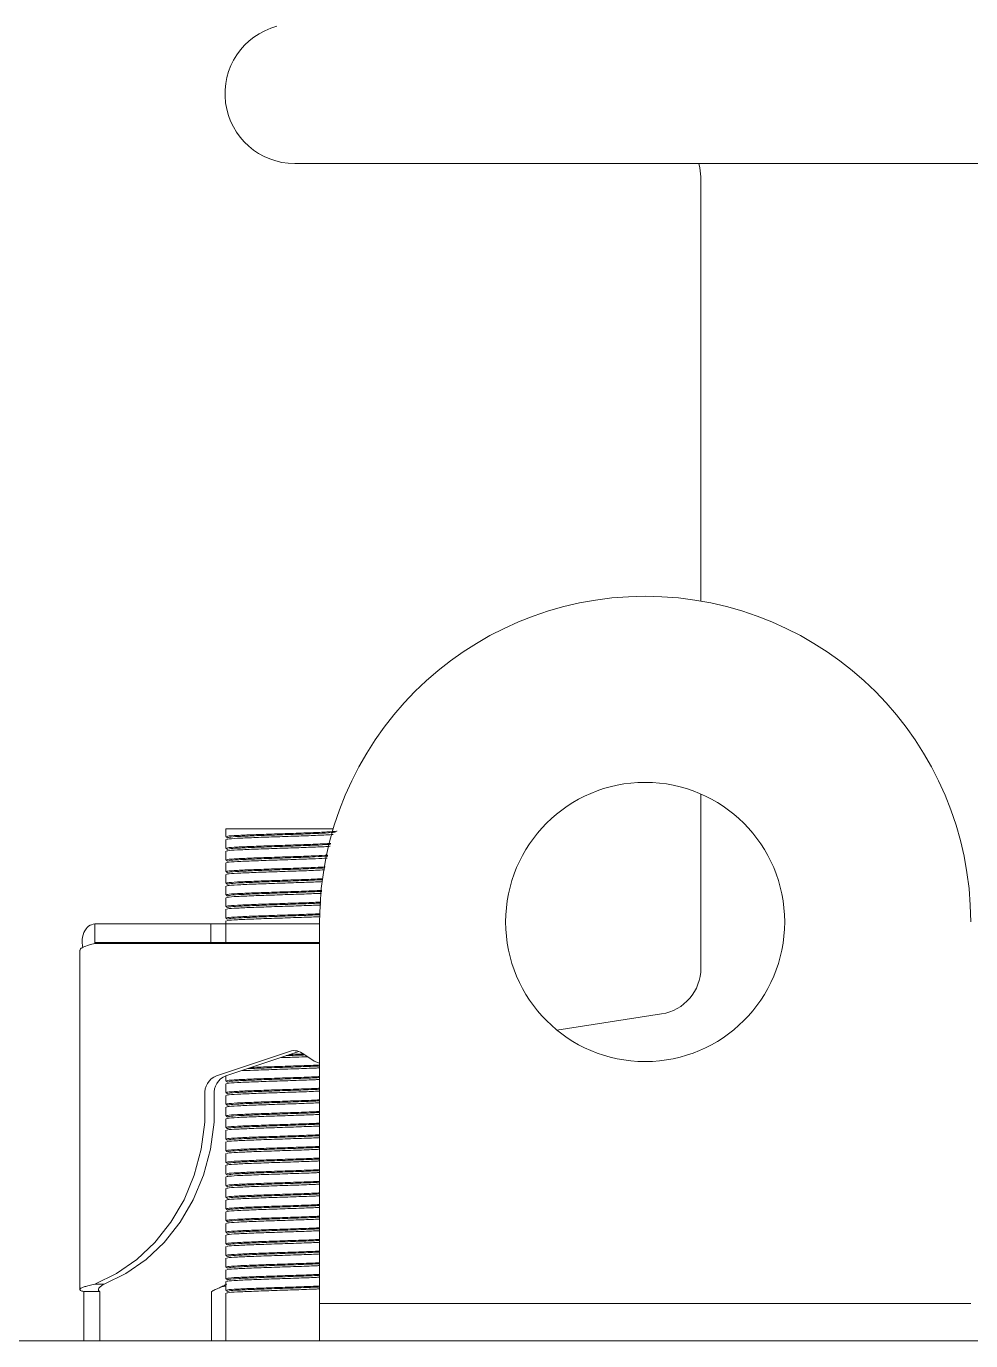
# Model space of a CAD drawing. Header units: millimetres. Extents: x 30710 to 48779, y -19256 to -8564.
# Drawn here: x 32123.7 to 32225.2, y -13494.9 to -13353.7 of the extents above; entities that cross this region are included whole.
import ezdxf

# ---------------------------------------------------------------- set-up
doc = ezdxf.new("R2010")
doc.units = ezdxf.units.MM
doc.header["$LTSCALE"] = 10
doc.layers.add('粗实线', color=4, linetype='Continuous', lineweight=18)

msp = doc.modelspace()

# ---------------------------------------------------------------- linework, layer by layer
at = {"layer": '粗实线'}
for p, q in [((32152.552, -13368.44), (32387.887, -13368.44)), ((32196.21, -13369.871), (32196.215, -13415.457)), ((32196.218, -13436.191), (32196.22, -13454.881)), ((32145.141, -13439.94), (32145.141, -13440.773)), ((32145.141, -13439.94), (32156.679, -13439.94)), ((32145.141, -13441.082), (32145.141, -13442.023)), ((32145.141, -13442.332), (32145.141, -13443.273)), ((32145.141, -13443.582), (32145.141, -13444.523)), ((32145.141, -13444.832), (32145.141, -13445.773)), ((32145.141, -13446.082), (32145.141, -13447.023)), ((32145.141, -13447.332), (32145.141, -13448.273)), ((32145.141, -13448.582), (32145.141, -13449.523)), ((32145.141, -13449.832), (32145.141, -13450.152)), ((32131.047, -13450.152), (32131.047, -13452.152)), ((32131.047, -13450.152), (32143.541, -13450.152)), ((32143.541, -13450.152), (32143.541, -13452.152)), ((32143.541, -13450.152), (32145.141, -13450.152)), ((32145.141, -13450.152), (32145.141, -13452.152)), ((32155.22, -13450.152), (32145.141, -13450.152)), ((32155.22, -13449.94), (32155.22, -13490.94)), ((32131.047, -13452.152), (32143.541, -13452.152)), ((32131.047, -13452.152), (32131.049, -13452.244)), ((32131.047, -13452.252), (32155.22, -13452.252)), ((32143.541, -13452.152), (32145.141, -13452.152)), ((32155.22, -13452.152), (32145.141, -13452.152)), ((32129.447, -13452.986), (32129.447, -13489.443)), ((32191.98, -13459.823), (32180.727, -13461.554)), ((32151.992, -13463.844), (32144.135, -13466.477)), ((32152.974, -13463.85), (32145.135, -13466.477)), ((32145.141, -13466.475), (32145.141, -13467.023)), ((32145.141, -13467.332), (32145.141, -13468.273)), ((32145.141, -13468.582), (32145.141, -13469.523)), ((32145.141, -13469.832), (32145.141, -13470.773)), ((32145.141, -13471.082), (32145.141, -13472.023)), ((32145.141, -13472.332), (32145.141, -13473.273)), ((32145.141, -13473.582), (32145.141, -13474.523)), ((32145.141, -13474.832), (32145.141, -13475.773)), ((32145.141, -13476.082), (32145.141, -13477.023)), ((32145.141, -13477.332), (32145.141, -13478.273)), ((32145.141, -13478.582), (32145.141, -13479.523)), ((32145.141, -13479.832), (32145.141, -13480.773)), ((32145.141, -13481.082), (32145.141, -13482.023)), ((32145.141, -13482.332), (32145.141, -13483.273)), ((32145.141, -13483.582), (32145.141, -13484.523)), ((32145.141, -13484.832), (32145.141, -13485.773)), ((32145.141, -13486.082), (32145.141, -13487.023)), ((32145.141, -13487.332), (32145.141, -13488.273)), ((32131.047, -13488.85), (32132.047, -13488.85)), ((32144.642, -13489.163), (32145.141, -13489.077)), ((32145.141, -13488.582), (32145.141, -13489.523)), ((32129.876, -13489.661), (32131.608, -13489.661)), ((32129.876, -13494.94), (32129.876, -13489.661)), ((32131.608, -13494.94), (32131.608, -13489.661)), ((32143.608, -13494.94), (32143.608, -13489.661)), ((32145.141, -13489.832), (32145.141, -13494.94)), ((32155.22, -13490.94), (32225.22, -13490.94)), ((32155.22, -13494.94), (32155.22, -13490.94)), ((31865.22, -13494.94), (33875.22, -13494.94))]:
    msp.add_line(p, q, dxfattribs=at)
for points in [[(32196.001, -13368.44), (32196.114, -13368.896), (32196.21, -13369.871)], [(32155.22, -13465.131), (32154.648, -13464.905), (32153.51, -13464.162)], [(32142.89, -13468.531), (32142.873, -13471.457), (32142.487, -13474.349), (32141.739, -13477.145), (32140.646, -13479.785), (32139.231, -13482.212), (32137.525, -13484.376), (32135.563, -13486.228), (32133.388, -13487.73), (32131.047, -13488.85)], [(32143.89, -13468.531), (32143.873, -13471.457), (32143.487, -13474.349), (32142.739, -13477.145), (32141.646, -13479.785), (32140.231, -13482.212), (32138.525, -13484.376), (32136.563, -13486.228), (32134.388, -13487.73), (32132.047, -13488.85)]]:
    msp.add_lwpolyline(points, dxfattribs=at)
msp.add_circle((32190.22, -13449.94), 15, dxfattribs=at)
for centre, radius, start, end in [((32152.552, -13360.94), 7.5, 104.81144, 270), ((32190.22, -13449.94), 35, 0, 180), ((32191.22, -13454.881), 5, 278.74616, 0.00618), ((32152.476, -13465.319), 1.552, 48.19788, 108.17513), ((32144.88, -13468.333), 2, 111.86227, 185.67051), ((32145.88, -13468.333), 2, 111.86227, 185.67051)]:
    msp.add_arc(centre, radius, start, end, dxfattribs=at)
for points, knots in [([(32145.151, -13440.785), (32145.183, -13440.803), (32145.247, -13440.84), (32145.311, -13440.877), (32145.343, -13440.895)], [0, 0, 0, 0, 0.1104904, 0.22097607, 0.22097607, 0.22097607, 0.22097607]), ([(32157.061, -13440.16), (32157.075, -13440.165), (32157.161, -13440.196), (32156.421, -13440.252), (32154.903, -13440.331), (32152.73, -13440.409), (32150.34, -13440.487), (32148.057, -13440.565), (32146.279, -13440.643), (32145.241, -13440.713), (32145.243, -13440.756), (32145.243, -13440.773)], [0, 0, 0, 0, 0.2827338, 1.7998115, 3.3168892, 4.8339669, 6.3510445, 7.8681222, 9.3851999, 10.9022776, 11.9151131, 11.9151131, 11.9151131, 11.9151131]), ([(32156.671, -13440.527), (32156.576, -13440.538), (32156.268, -13440.576), (32154.858, -13440.639), (32152.742, -13440.717), (32150.337, -13440.796), (32148.058, -13440.874), (32146.279, -13440.952), (32145.241, -13441.021), (32145.243, -13441.065), (32145.243, -13441.082)], [0, 0, 0, 0, 0.714959, 2.3266353, 3.9383116, 5.5499878, 7.1616641, 8.7733404, 10.3850167, 11.4610083, 11.4610083, 11.4610083, 11.4610083]), ([(32156.851, -13440.259), (32156.878, -13440.267), (32156.988, -13440.302), (32156.264, -13440.363), (32154.78, -13440.441), (32152.68, -13440.519), (32150.365, -13440.597), (32148.155, -13440.675), (32146.434, -13440.753), (32145.429, -13440.823), (32145.43, -13440.866), (32145.431, -13440.884)], [0, 0, 0, 0, 0.478611, 1.9242659, 3.3699207, 4.8155755, 6.2612303, 7.7068851, 9.1525399, 10.5981948, 11.5633019, 11.5633019, 11.5633019, 11.5633019]), ([(32145.151, -13442.035), (32145.183, -13442.053), (32145.247, -13442.09), (32145.311, -13442.127), (32145.343, -13442.145)], [0, 0, 0, 0, 0.1104904, 0.22097607, 0.22097607, 0.22097607, 0.22097607]), ([(32156.434, -13441.492), (32156.404, -13441.496), (32156.137, -13441.525), (32154.836, -13441.581), (32152.748, -13441.659), (32150.335, -13441.737), (32148.058, -13441.815), (32146.279, -13441.893), (32145.241, -13441.963), (32145.243, -13442.006), (32145.243, -13442.023)], [0, 0, 0, 0, 0.2129839, 1.8642446, 3.5155052, 5.1667659, 6.8180265, 8.4692872, 10.1205478, 11.2229669, 11.2229669, 11.2229669, 11.2229669]), ([(32156.357, -13441.809), (32156.35, -13441.81), (32156.096, -13441.837), (32154.826, -13441.889), (32152.751, -13441.967), (32150.335, -13442.046), (32148.058, -13442.124), (32146.279, -13442.202), (32145.241, -13442.271), (32145.243, -13442.315), (32145.243, -13442.332)], [0, 0, 0, 0, 0.0429722, 1.7080252, 3.3730782, 5.0381313, 6.7031843, 8.3682373, 10.0332903, 11.1449175, 11.1449175, 11.1449175, 11.1449175]), ([(32156.123, -13442.763), (32155.715, -13442.786), (32154.833, -13442.834), (32152.721, -13442.909), (32150.342, -13442.987), (32148.056, -13443.065), (32146.28, -13443.143), (32145.241, -13443.213), (32145.243, -13443.256), (32145.243, -13443.273)], [0, 0, 0, 0, 1.438978, 3.1101573, 4.7813365, 6.4525158, 8.123695, 9.7948743, 10.9105915, 10.9105915, 10.9105915, 10.9105915]), ([(32156.411, -13441.587), (32156.341, -13441.596), (32156.057, -13441.63), (32154.733, -13441.691), (32152.693, -13441.769), (32150.362, -13441.847), (32148.156, -13441.925), (32146.434, -13442.003), (32145.429, -13442.073), (32145.43, -13442.116), (32145.431, -13442.134)], [0, 0, 0, 0, 0.5169075, 2.0911949, 3.6654824, 5.2397698, 6.8140572, 8.3883446, 9.962632, 11.0136133, 11.0136133, 11.0136133, 11.0136133]), ([(32145.151, -13443.285), (32145.183, -13443.303), (32145.247, -13443.34), (32145.311, -13443.377), (32145.343, -13443.395)], [0, 0, 0, 0, 0.1104904, 0.22097607, 0.22097607, 0.22097607, 0.22097607]), ([(32156.046, -13443.076), (32155.661, -13443.097), (32154.8, -13443.144), (32152.72, -13443.217), (32150.343, -13443.296), (32148.056, -13443.374), (32146.28, -13443.452), (32145.241, -13443.521), (32145.243, -13443.565), (32145.243, -13443.582)], [0, 0, 0, 0, 1.3568106, 3.0289522, 4.7010939, 6.3732355, 8.0453771, 9.7175187, 10.8338784, 10.8338784, 10.8338784, 10.8338784]), ([(32155.812, -13444.029), (32155.496, -13444.046), (32154.701, -13444.089), (32152.716, -13444.159), (32150.344, -13444.237), (32148.056, -13444.315), (32146.28, -13444.393), (32145.241, -13444.463), (32145.243, -13444.506), (32145.243, -13444.523)], [0, 0, 0, 0, 1.1057135, 2.7808831, 4.4560527, 6.1312224, 7.806392, 9.4815616, 10.5999429, 10.5999429, 10.5999429, 10.5999429]), ([(32156.097, -13442.867), (32155.663, -13442.891), (32154.773, -13442.942), (32152.673, -13443.019), (32150.367, -13443.097), (32148.154, -13443.175), (32146.434, -13443.253), (32145.429, -13443.323), (32145.43, -13443.366), (32145.431, -13443.384)], [0, 0, 0, 0, 1.5361119, 3.1527313, 4.7693506, 6.3859699, 8.0025893, 9.6192086, 10.6984503, 10.6984503, 10.6984503, 10.6984503]), ([(32155.787, -13444.133), (32155.444, -13444.152), (32154.64, -13444.198), (32152.668, -13444.269), (32150.369, -13444.347), (32148.154, -13444.425), (32146.434, -13444.503), (32145.429, -13444.573), (32145.43, -13444.616), (32145.431, -13444.634)], [0, 0, 0, 0, 1.2032502, 2.8237614, 4.4442726, 6.0647839, 7.6852951, 9.3058063, 10.3876462, 10.3876462, 10.3876462, 10.3876462]), ([(32145.151, -13444.535), (32145.183, -13444.553), (32145.247, -13444.59), (32145.311, -13444.627), (32145.343, -13444.645)], [0, 0, 0, 0, 0.1104904, 0.22097607, 0.22097607, 0.22097607, 0.22097607]), ([(32155.736, -13444.342), (32155.442, -13444.358), (32154.668, -13444.399), (32152.715, -13444.467), (32150.344, -13444.546), (32148.056, -13444.624), (32146.28, -13444.702), (32145.241, -13444.771), (32145.243, -13444.815), (32145.243, -13444.832)], [0, 0, 0, 0, 1.0231927, 2.6993871, 4.3755815, 6.0517759, 7.7279704, 9.4041648, 10.5232302, 10.5232302, 10.5232302, 10.5232302]), ([(32155.546, -13445.293), (32155.31, -13445.305), (32154.588, -13445.344), (32152.711, -13445.409), (32150.345, -13445.487), (32148.055, -13445.565), (32146.28, -13445.643), (32145.241, -13445.713), (32145.243, -13445.756), (32145.243, -13445.773)], [0, 0, 0, 0, 0.8185023, 2.4973048, 4.1761074, 5.8549099, 7.5337124, 9.2125149, 10.3333216, 10.3333216, 10.3333216, 10.3333216]), ([(32155.524, -13445.602), (32155.294, -13445.615), (32154.579, -13445.653), (32152.71, -13445.717), (32150.345, -13445.796), (32148.055, -13445.874), (32146.28, -13445.952), (32145.241, -13446.021), (32145.243, -13446.065), (32145.243, -13446.082)], [0, 0, 0, 0, 0.7949665, 2.4740751, 4.1531837, 5.8322923, 7.511401, 9.1905096, 10.3115206, 10.3115206, 10.3115206, 10.3115206]), ([(32155.539, -13445.396), (32155.27, -13445.411), (32154.535, -13445.452), (32152.664, -13445.519), (32150.37, -13445.597), (32148.154, -13445.675), (32146.434, -13445.753), (32145.429, -13445.823), (32145.43, -13445.866), (32145.431, -13445.884)], [0, 0, 0, 0, 0.9361264, 2.5599349, 4.1837435, 5.807552, 7.4313605, 9.055169, 10.1392101, 10.1392101, 10.1392101, 10.1392101]), ([(32145.151, -13445.785), (32145.183, -13445.803), (32145.247, -13445.84), (32145.311, -13445.877), (32145.343, -13445.895)], [0, 0, 0, 0, 0.1104904, 0.22097607, 0.22097607, 0.22097607, 0.22097607]), ([(32145.151, -13447.035), (32145.183, -13447.053), (32145.247, -13447.09), (32145.311, -13447.127), (32145.343, -13447.145)], [0, 0, 0, 0, 0.1104904, 0.22097607, 0.22097607, 0.22097607, 0.22097607]), ([(32155.458, -13446.547), (32155.248, -13446.558), (32154.551, -13446.595), (32152.709, -13446.659), (32150.346, -13446.737), (32148.055, -13446.815), (32146.28, -13446.893), (32145.241, -13446.963), (32145.243, -13447.006), (32145.243, -13447.023)], [0, 0, 0, 0, 0.7231446, 2.4031954, 4.0832462, 5.763297, 7.4433478, 9.1233986, 10.2450387, 10.2450387, 10.2450387, 10.2450387]), ([(32155.436, -13446.857), (32155.233, -13446.868), (32154.542, -13446.905), (32152.708, -13446.967), (32150.346, -13447.046), (32148.055, -13447.124), (32146.28, -13447.202), (32145.241, -13447.271), (32145.243, -13447.315), (32145.243, -13447.332)], [0, 0, 0, 0, 0.6995761, 2.3799387, 4.0603014, 5.7406641, 7.4210268, 9.1013894, 10.2232377, 10.2232377, 10.2232377, 10.2232377]), ([(32155.451, -13446.65), (32155.208, -13446.664), (32154.497, -13446.703), (32152.662, -13446.769), (32150.37, -13446.847), (32148.154, -13446.925), (32146.434, -13447.003), (32145.429, -13447.073), (32145.43, -13447.116), (32145.431, -13447.134)], [0, 0, 0, 0, 0.8409412, 2.4659644, 4.0909875, 5.7160107, 7.3410338, 8.966057, 10.050909, 10.050909, 10.050909, 10.050909]), ([(32145.151, -13448.285), (32145.183, -13448.303), (32145.247, -13448.34), (32145.311, -13448.377), (32145.343, -13448.395)], [0, 0, 0, 0, 0.1104904, 0.22097607, 0.22097607, 0.22097607, 0.22097607]), ([(32155.37, -13447.801), (32155.187, -13447.811), (32154.514, -13447.847), (32152.706, -13447.909), (32150.346, -13447.987), (32148.055, -13448.065), (32146.28, -13448.143), (32145.241, -13448.213), (32145.243, -13448.256), (32145.243, -13448.273)], [0, 0, 0, 0, 0.6276531, 2.3089758, 3.9902985, 5.6716213, 7.352944, 9.0342667, 10.1567559, 10.1567559, 10.1567559, 10.1567559]), ([(32155.348, -13448.111), (32155.172, -13448.121), (32154.505, -13448.156), (32152.706, -13448.217), (32150.347, -13448.296), (32148.055, -13448.374), (32146.28, -13448.452), (32145.241, -13448.521), (32145.243, -13448.565), (32145.243, -13448.582)], [0, 0, 0, 0, 0.6040509, 2.2856915, 3.967332, 5.6489726, 7.3306131, 9.0122536, 10.134955, 10.134955, 10.134955, 10.134955]), ([(32155.363, -13447.905), (32155.147, -13447.917), (32154.46, -13447.955), (32152.66, -13448.019), (32150.371, -13448.097), (32148.153, -13448.175), (32146.434, -13448.253), (32145.429, -13448.323), (32145.43, -13448.366), (32145.431, -13448.384)], [0, 0, 0, 0, 0.7456234, 2.3718846, 3.9981458, 5.624407, 7.2506683, 8.8769295, 9.962608, 9.962608, 9.962608, 9.962608]), ([(32145.151, -13449.535), (32145.183, -13449.553), (32145.247, -13449.59), (32145.311, -13449.627), (32145.343, -13449.645)], [0, 0, 0, 0, 0.1104904, 0.22097607, 0.22097607, 0.22097607, 0.22097607]), ([(32155.282, -13449.056), (32155.126, -13449.064), (32154.477, -13449.098), (32152.704, -13449.159), (32150.347, -13449.237), (32148.055, -13449.315), (32146.28, -13449.393), (32145.241, -13449.463), (32145.243, -13449.506), (32145.243, -13449.523)], [0, 0, 0, 0, 0.532024, 2.2146429, 3.8972619, 5.5798809, 7.2624999, 8.9451188, 10.0684734, 10.0684734, 10.0684734, 10.0684734]), ([(32155.26, -13449.366), (32155.111, -13449.374), (32154.468, -13449.407), (32152.703, -13449.467), (32150.347, -13449.546), (32148.055, -13449.624), (32146.28, -13449.702), (32145.241, -13449.771), (32145.243, -13449.815), (32145.243, -13449.832)], [0, 0, 0, 0, 0.5083872, 2.1913301, 3.874273, 5.5572159, 7.2401588, 8.9231017, 10.0466726, 10.0466726, 10.0466726, 10.0466726]), ([(32155.274, -13449.16), (32155.085, -13449.17), (32154.423, -13449.207), (32152.658, -13449.269), (32150.371, -13449.347), (32148.153, -13449.425), (32146.435, -13449.503), (32145.429, -13449.573), (32145.43, -13449.616), (32145.431, -13449.634)], [0, 0, 0, 0, 0.6501691, 2.2776925, 3.9052159, 5.5327393, 7.1602627, 8.7877861, 9.8743073, 9.8743073, 9.8743073, 9.8743073]), ([(32131.047, -13450.152), (32130.816, -13450.2), (32130.355, -13450.296), (32129.851, -13451.04), (32129.617, -13451.889), (32129.735, -13452.491), (32129.771, -13452.677)], [0, 0, 0, 0, 0.9252957, 1.8505913, 2.775887, 3.1905787, 3.1905787, 3.1905787, 3.1905787]), ([(32129.492, -13452.986), (32129.481, -13452.954), (32129.44, -13452.842), (32129.768, -13452.65), (32130.345, -13452.436), (32130.849, -13452.304), (32131.047, -13452.252)], [0, 0, 0, 0, 0.2328926, 0.8317018, 1.4305107, 1.8162257, 1.8162257, 1.8162257, 1.8162257]), ([(32147.493, -13452.152), (32147.085, -13452.169), (32146.258, -13452.202), (32145.894, -13452.236), (32145.71, -13452.252)], [0, 0, 0, 0, 0.8821484, 1.7864472, 1.7864472, 1.7864472, 1.7864472]), ([(32155.22, -13465.413), (32155.047, -13465.422), (32154.401, -13465.457), (32152.651, -13465.519), (32150.39, -13465.597), (32148.483, -13465.662), (32147.678, -13465.7), (32147.416, -13465.713)], [0, 0, 0, 0, 0.7369759, 2.7684245, 4.7998731, 6.8313217, 7.8092714, 7.8092714, 7.8092714, 7.8092714]), ([(32155.22, -13465.309), (32155.083, -13465.316), (32154.452, -13465.349), (32152.693, -13465.409), (32150.379, -13465.487), (32148.602, -13465.544), (32147.921, -13465.575), (32147.814, -13465.58)], [0, 0, 0, 0, 0.5906898, 2.7313964, 4.8721029, 7.0128095, 7.410482, 7.410482, 7.410482, 7.410482]), ([(32153.877, -13464.423), (32153.492, -13464.438), (32152.601, -13464.472), (32151.554, -13464.506), (32150.96, -13464.525)], [0, 0, 0, 0, 1.2596153, 2.9191315, 2.9191315, 2.9191315, 2.9191315]), ([(32153.483, -13464.237), (32153.211, -13464.248), (32152.64, -13464.27), (32151.97, -13464.293), (32151.619, -13464.304)], [0, 0, 0, 0, 0.8879767, 1.8644321, 1.8644321, 1.8644321, 1.8644321]), ([(32153.468, -13464.13), (32153.218, -13464.14), (32152.761, -13464.157), (32152.225, -13464.175), (32151.983, -13464.183)], [0, 0, 0, 0, 0.813592, 1.4855332, 1.4855332, 1.4855332, 1.4855332]), ([(32155.22, -13466.559), (32155.083, -13466.566), (32154.452, -13466.599), (32152.702, -13466.659), (32150.348, -13466.737), (32148.055, -13466.815), (32146.28, -13466.893), (32145.241, -13466.963), (32145.243, -13467.006), (32145.243, -13467.023)], [0, 0, 0, 0, 0.4645449, 2.1480924, 3.8316399, 5.5151874, 7.1987349, 8.8822824, 10.0062569, 10.0062569, 10.0062569, 10.0062569]), ([(32155.22, -13466.663), (32155.047, -13466.672), (32154.4, -13466.707), (32152.656, -13466.769), (32150.372, -13466.847), (32148.153, -13466.925), (32146.435, -13467.003), (32145.429, -13467.073), (32145.43, -13467.116), (32145.431, -13467.134)], [0, 0, 0, 0, 0.5907278, 2.2190488, 3.8473697, 5.4756907, 7.1040116, 8.7323326, 9.8193862, 9.8193862, 9.8193862, 9.8193862]), ([(32155.22, -13465.618), (32155.083, -13465.625), (32154.452, -13465.658), (32152.699, -13465.717), (32150.359, -13465.796), (32148.178, -13465.868), (32147.189, -13465.915), (32146.752, -13465.935)], [0, 0, 0, 0, 0.5751756, 2.6596575, 4.7441395, 6.8286214, 8.4733576, 8.4733576, 8.4733576, 8.4733576]), ([(32145.151, -13467.035), (32145.183, -13467.053), (32145.247, -13467.09), (32145.311, -13467.127), (32145.343, -13467.145)], [0, 0, 0, 0, 0.1104904, 0.22097607, 0.22097607, 0.22097607, 0.22097607]), ([(32155.22, -13466.868), (32155.083, -13466.875), (32154.452, -13466.908), (32152.702, -13466.967), (32150.348, -13467.046), (32148.055, -13467.124), (32146.28, -13467.202), (32145.241, -13467.271), (32145.243, -13467.315), (32145.243, -13467.332)], [0, 0, 0, 0, 0.4645449, 2.1480924, 3.8316399, 5.5151874, 7.1987349, 8.8822824, 10.0062569, 10.0062569, 10.0062569, 10.0062569]), ([(32155.22, -13467.809), (32155.083, -13467.816), (32154.452, -13467.849), (32152.702, -13467.909), (32150.348, -13467.987), (32148.055, -13468.065), (32146.28, -13468.143), (32145.241, -13468.213), (32145.243, -13468.256), (32145.243, -13468.273)], [0, 0, 0, 0, 0.4645449, 2.1480924, 3.8316399, 5.5151874, 7.1987349, 8.8822824, 10.0062569, 10.0062569, 10.0062569, 10.0062569]), ([(32155.22, -13468.118), (32155.083, -13468.125), (32154.452, -13468.158), (32152.702, -13468.217), (32150.348, -13468.296), (32148.055, -13468.374), (32146.28, -13468.452), (32145.241, -13468.521), (32145.243, -13468.565), (32145.243, -13468.582)], [0, 0, 0, 0, 0.4645449, 2.1480924, 3.8316399, 5.5151874, 7.1987349, 8.8822824, 10.0062569, 10.0062569, 10.0062569, 10.0062569]), ([(32155.22, -13467.913), (32155.047, -13467.922), (32154.4, -13467.957), (32152.656, -13468.019), (32150.372, -13468.097), (32148.153, -13468.175), (32146.435, -13468.253), (32145.429, -13468.323), (32145.43, -13468.366), (32145.431, -13468.384)], [0, 0, 0, 0, 0.5907278, 2.2190488, 3.8473697, 5.4756907, 7.1040116, 8.7323326, 9.8193862, 9.8193862, 9.8193862, 9.8193862]), ([(32145.151, -13468.285), (32145.183, -13468.303), (32145.247, -13468.34), (32145.311, -13468.377), (32145.343, -13468.395)], [0, 0, 0, 0, 0.1104904, 0.22097607, 0.22097607, 0.22097607, 0.22097607]), ([(32145.151, -13469.535), (32145.183, -13469.553), (32145.247, -13469.59), (32145.311, -13469.627), (32145.343, -13469.645)], [0, 0, 0, 0, 0.1104904, 0.22097607, 0.22097607, 0.22097607, 0.22097607]), ([(32155.22, -13469.059), (32155.083, -13469.066), (32154.452, -13469.099), (32152.702, -13469.159), (32150.348, -13469.237), (32148.055, -13469.315), (32146.28, -13469.393), (32145.241, -13469.463), (32145.243, -13469.506), (32145.243, -13469.523)], [0, 0, 0, 0, 0.4645449, 2.1480924, 3.8316399, 5.5151874, 7.1987349, 8.8822824, 10.0062569, 10.0062569, 10.0062569, 10.0062569]), ([(32155.22, -13469.368), (32155.083, -13469.375), (32154.452, -13469.408), (32152.702, -13469.467), (32150.348, -13469.546), (32148.055, -13469.624), (32146.28, -13469.702), (32145.241, -13469.771), (32145.243, -13469.815), (32145.243, -13469.832)], [0, 0, 0, 0, 0.4645449, 2.1480924, 3.8316399, 5.5151874, 7.1987349, 8.8822824, 10.0062569, 10.0062569, 10.0062569, 10.0062569]), ([(32155.22, -13469.163), (32155.047, -13469.172), (32154.4, -13469.207), (32152.656, -13469.269), (32150.372, -13469.347), (32148.153, -13469.425), (32146.435, -13469.503), (32145.429, -13469.573), (32145.43, -13469.616), (32145.431, -13469.634)], [0, 0, 0, 0, 0.5907278, 2.2190488, 3.8473697, 5.4756907, 7.1040116, 8.7323326, 9.8193862, 9.8193862, 9.8193862, 9.8193862]), ([(32145.151, -13470.785), (32145.183, -13470.803), (32145.247, -13470.84), (32145.311, -13470.877), (32145.343, -13470.895)], [0, 0, 0, 0, 0.1104904, 0.22097607, 0.22097607, 0.22097607, 0.22097607]), ([(32155.22, -13470.309), (32155.083, -13470.316), (32154.452, -13470.349), (32152.702, -13470.409), (32150.348, -13470.487), (32148.055, -13470.565), (32146.28, -13470.643), (32145.241, -13470.713), (32145.243, -13470.756), (32145.243, -13470.773)], [0, 0, 0, 0, 0.4645449, 2.1480924, 3.8316399, 5.5151874, 7.1987349, 8.8822824, 10.0062569, 10.0062569, 10.0062569, 10.0062569]), ([(32155.22, -13470.618), (32155.083, -13470.625), (32154.452, -13470.658), (32152.702, -13470.717), (32150.348, -13470.796), (32148.055, -13470.874), (32146.28, -13470.952), (32145.241, -13471.021), (32145.243, -13471.065), (32145.243, -13471.082)], [0, 0, 0, 0, 0.4645449, 2.1480924, 3.8316399, 5.5151874, 7.1987349, 8.8822824, 10.0062569, 10.0062569, 10.0062569, 10.0062569]), ([(32155.22, -13470.413), (32155.047, -13470.422), (32154.4, -13470.457), (32152.656, -13470.519), (32150.372, -13470.597), (32148.153, -13470.675), (32146.435, -13470.753), (32145.429, -13470.823), (32145.43, -13470.866), (32145.431, -13470.884)], [0, 0, 0, 0, 0.5907278, 2.2190488, 3.8473697, 5.4756907, 7.1040116, 8.7323326, 9.8193862, 9.8193862, 9.8193862, 9.8193862]), ([(32145.151, -13472.035), (32145.183, -13472.053), (32145.247, -13472.09), (32145.311, -13472.127), (32145.343, -13472.145)], [0, 0, 0, 0, 0.1104904, 0.22097607, 0.22097607, 0.22097607, 0.22097607]), ([(32155.22, -13471.559), (32155.083, -13471.566), (32154.452, -13471.599), (32152.702, -13471.659), (32150.348, -13471.737), (32148.055, -13471.815), (32146.28, -13471.893), (32145.241, -13471.963), (32145.243, -13472.006), (32145.243, -13472.023)], [0, 0, 0, 0, 0.4645449, 2.1480924, 3.8316399, 5.5151874, 7.1987349, 8.8822824, 10.0062569, 10.0062569, 10.0062569, 10.0062569]), ([(32155.22, -13471.868), (32155.083, -13471.875), (32154.452, -13471.908), (32152.702, -13471.967), (32150.348, -13472.046), (32148.055, -13472.124), (32146.28, -13472.202), (32145.241, -13472.271), (32145.243, -13472.315), (32145.243, -13472.332)], [0, 0, 0, 0, 0.4645449, 2.1480924, 3.8316399, 5.5151874, 7.1987349, 8.8822824, 10.0062569, 10.0062569, 10.0062569, 10.0062569]), ([(32155.22, -13471.663), (32155.047, -13471.672), (32154.4, -13471.707), (32152.656, -13471.769), (32150.372, -13471.847), (32148.153, -13471.925), (32146.435, -13472.003), (32145.429, -13472.073), (32145.43, -13472.116), (32145.431, -13472.134)], [0, 0, 0, 0, 0.5907278, 2.2190488, 3.8473697, 5.4756907, 7.1040116, 8.7323326, 9.8193862, 9.8193862, 9.8193862, 9.8193862]), ([(32145.151, -13473.285), (32145.183, -13473.303), (32145.247, -13473.34), (32145.311, -13473.377), (32145.343, -13473.395)], [0, 0, 0, 0, 0.1104904, 0.22097607, 0.22097607, 0.22097607, 0.22097607]), ([(32155.22, -13472.809), (32155.083, -13472.816), (32154.452, -13472.849), (32152.702, -13472.909), (32150.348, -13472.987), (32148.055, -13473.065), (32146.28, -13473.143), (32145.241, -13473.213), (32145.243, -13473.256), (32145.243, -13473.273)], [0, 0, 0, 0, 0.4645449, 2.1480924, 3.8316399, 5.5151874, 7.1987349, 8.8822824, 10.0062569, 10.0062569, 10.0062569, 10.0062569]), ([(32155.22, -13473.118), (32155.083, -13473.125), (32154.452, -13473.158), (32152.702, -13473.217), (32150.348, -13473.296), (32148.055, -13473.374), (32146.28, -13473.452), (32145.241, -13473.521), (32145.243, -13473.565), (32145.243, -13473.582)], [0, 0, 0, 0, 0.4645449, 2.1480924, 3.8316399, 5.5151874, 7.1987349, 8.8822824, 10.0062569, 10.0062569, 10.0062569, 10.0062569]), ([(32155.22, -13472.913), (32155.047, -13472.922), (32154.4, -13472.957), (32152.656, -13473.019), (32150.372, -13473.097), (32148.153, -13473.175), (32146.435, -13473.253), (32145.429, -13473.323), (32145.43, -13473.366), (32145.431, -13473.384)], [0, 0, 0, 0, 0.5907278, 2.2190488, 3.8473697, 5.4756907, 7.1040116, 8.7323326, 9.8193862, 9.8193862, 9.8193862, 9.8193862]), ([(32145.151, -13474.535), (32145.183, -13474.553), (32145.247, -13474.59), (32145.311, -13474.627), (32145.343, -13474.645)], [0, 0, 0, 0, 0.1104904, 0.22097607, 0.22097607, 0.22097607, 0.22097607]), ([(32155.22, -13474.059), (32155.083, -13474.066), (32154.452, -13474.099), (32152.702, -13474.159), (32150.348, -13474.237), (32148.055, -13474.315), (32146.28, -13474.393), (32145.241, -13474.463), (32145.243, -13474.506), (32145.243, -13474.523)], [0, 0, 0, 0, 0.4645449, 2.1480924, 3.8316399, 5.5151874, 7.1987349, 8.8822824, 10.0062569, 10.0062569, 10.0062569, 10.0062569]), ([(32155.22, -13474.368), (32155.083, -13474.375), (32154.452, -13474.408), (32152.702, -13474.467), (32150.348, -13474.546), (32148.055, -13474.624), (32146.28, -13474.702), (32145.241, -13474.771), (32145.243, -13474.815), (32145.243, -13474.832)], [0, 0, 0, 0, 0.4645449, 2.1480924, 3.8316399, 5.5151874, 7.1987349, 8.8822824, 10.0062569, 10.0062569, 10.0062569, 10.0062569]), ([(32155.22, -13475.309), (32155.083, -13475.316), (32154.452, -13475.349), (32152.702, -13475.409), (32150.348, -13475.487), (32148.055, -13475.565), (32146.28, -13475.643), (32145.241, -13475.713), (32145.243, -13475.756), (32145.243, -13475.773)], [0, 0, 0, 0, 0.4645449, 2.1480924, 3.8316399, 5.5151874, 7.1987349, 8.8822824, 10.0062569, 10.0062569, 10.0062569, 10.0062569]), ([(32155.22, -13474.163), (32155.047, -13474.172), (32154.4, -13474.207), (32152.656, -13474.269), (32150.372, -13474.347), (32148.153, -13474.425), (32146.435, -13474.503), (32145.429, -13474.573), (32145.43, -13474.616), (32145.431, -13474.634)], [0, 0, 0, 0, 0.5907278, 2.2190488, 3.8473697, 5.4756907, 7.1040116, 8.7323326, 9.8193862, 9.8193862, 9.8193862, 9.8193862]), ([(32145.151, -13475.785), (32145.183, -13475.803), (32145.247, -13475.84), (32145.311, -13475.877), (32145.343, -13475.895)], [0, 0, 0, 0, 0.1104904, 0.22097607, 0.22097607, 0.22097607, 0.22097607]), ([(32155.22, -13475.618), (32155.083, -13475.625), (32154.452, -13475.658), (32152.702, -13475.717), (32150.348, -13475.796), (32148.055, -13475.874), (32146.28, -13475.952), (32145.241, -13476.021), (32145.243, -13476.065), (32145.243, -13476.082)], [0, 0, 0, 0, 0.4645449, 2.1480924, 3.8316399, 5.5151874, 7.1987349, 8.8822824, 10.0062569, 10.0062569, 10.0062569, 10.0062569]), ([(32155.22, -13476.559), (32155.083, -13476.566), (32154.452, -13476.599), (32152.702, -13476.659), (32150.348, -13476.737), (32148.055, -13476.815), (32146.28, -13476.893), (32145.241, -13476.963), (32145.243, -13477.006), (32145.243, -13477.023)], [0, 0, 0, 0, 0.4645449, 2.1480924, 3.8316399, 5.5151874, 7.1987349, 8.8822824, 10.0062569, 10.0062569, 10.0062569, 10.0062569]), ([(32155.22, -13475.413), (32155.047, -13475.422), (32154.4, -13475.457), (32152.656, -13475.519), (32150.372, -13475.597), (32148.153, -13475.675), (32146.435, -13475.753), (32145.429, -13475.823), (32145.43, -13475.866), (32145.431, -13475.884)], [0, 0, 0, 0, 0.5907278, 2.2190488, 3.8473697, 5.4756907, 7.1040116, 8.7323326, 9.8193862, 9.8193862, 9.8193862, 9.8193862]), ([(32155.22, -13476.663), (32155.047, -13476.672), (32154.4, -13476.707), (32152.656, -13476.769), (32150.372, -13476.847), (32148.153, -13476.925), (32146.435, -13477.003), (32145.429, -13477.073), (32145.43, -13477.116), (32145.431, -13477.134)], [0, 0, 0, 0, 0.5907278, 2.2190488, 3.8473697, 5.4756907, 7.1040116, 8.7323326, 9.8193862, 9.8193862, 9.8193862, 9.8193862]), ([(32145.151, -13477.035), (32145.183, -13477.053), (32145.247, -13477.09), (32145.311, -13477.127), (32145.343, -13477.145)], [0, 0, 0, 0, 0.1104904, 0.22097607, 0.22097607, 0.22097607, 0.22097607]), ([(32155.22, -13476.868), (32155.083, -13476.875), (32154.452, -13476.908), (32152.702, -13476.967), (32150.348, -13477.046), (32148.055, -13477.124), (32146.28, -13477.202), (32145.241, -13477.271), (32145.243, -13477.315), (32145.243, -13477.332)], [0, 0, 0, 0, 0.4645449, 2.1480924, 3.8316399, 5.5151874, 7.1987349, 8.8822824, 10.0062569, 10.0062569, 10.0062569, 10.0062569]), ([(32155.22, -13477.809), (32155.083, -13477.816), (32154.452, -13477.849), (32152.702, -13477.909), (32150.348, -13477.987), (32148.055, -13478.065), (32146.28, -13478.143), (32145.241, -13478.213), (32145.243, -13478.256), (32145.243, -13478.273)], [0, 0, 0, 0, 0.4645449, 2.1480924, 3.8316399, 5.5151874, 7.1987349, 8.8822824, 10.0062569, 10.0062569, 10.0062569, 10.0062569]), ([(32155.22, -13478.118), (32155.083, -13478.125), (32154.452, -13478.158), (32152.702, -13478.217), (32150.348, -13478.296), (32148.055, -13478.374), (32146.28, -13478.452), (32145.241, -13478.521), (32145.243, -13478.565), (32145.243, -13478.582)], [0, 0, 0, 0, 0.4645449, 2.1480924, 3.8316399, 5.5151874, 7.1987349, 8.8822824, 10.0062569, 10.0062569, 10.0062569, 10.0062569]), ([(32155.22, -13477.913), (32155.047, -13477.922), (32154.4, -13477.957), (32152.656, -13478.019), (32150.372, -13478.097), (32148.153, -13478.175), (32146.435, -13478.253), (32145.429, -13478.323), (32145.43, -13478.366), (32145.431, -13478.384)], [0, 0, 0, 0, 0.5907278, 2.2190488, 3.8473697, 5.4756907, 7.1040116, 8.7323326, 9.8193862, 9.8193862, 9.8193862, 9.8193862]), ([(32145.151, -13478.285), (32145.183, -13478.303), (32145.247, -13478.34), (32145.311, -13478.377), (32145.343, -13478.395)], [0, 0, 0, 0, 0.1104904, 0.22097607, 0.22097607, 0.22097607, 0.22097607]), ([(32145.151, -13479.535), (32145.183, -13479.553), (32145.247, -13479.59), (32145.311, -13479.627), (32145.343, -13479.645)], [0, 0, 0, 0, 0.1104904, 0.22097607, 0.22097607, 0.22097607, 0.22097607]), ([(32155.22, -13479.059), (32155.083, -13479.066), (32154.452, -13479.099), (32152.702, -13479.159), (32150.348, -13479.237), (32148.055, -13479.315), (32146.28, -13479.393), (32145.241, -13479.463), (32145.243, -13479.506), (32145.243, -13479.523)], [0, 0, 0, 0, 0.4645449, 2.1480924, 3.8316399, 5.5151874, 7.1987349, 8.8822824, 10.0062569, 10.0062569, 10.0062569, 10.0062569]), ([(32155.22, -13479.368), (32155.083, -13479.375), (32154.452, -13479.408), (32152.702, -13479.467), (32150.348, -13479.546), (32148.055, -13479.624), (32146.28, -13479.702), (32145.241, -13479.771), (32145.243, -13479.815), (32145.243, -13479.832)], [0, 0, 0, 0, 0.4645449, 2.1480924, 3.8316399, 5.5151874, 7.1987349, 8.8822824, 10.0062569, 10.0062569, 10.0062569, 10.0062569]), ([(32155.22, -13479.163), (32155.047, -13479.172), (32154.4, -13479.207), (32152.656, -13479.269), (32150.372, -13479.347), (32148.153, -13479.425), (32146.435, -13479.503), (32145.429, -13479.573), (32145.43, -13479.616), (32145.431, -13479.634)], [0, 0, 0, 0, 0.5907278, 2.2190488, 3.8473697, 5.4756907, 7.1040116, 8.7323326, 9.8193862, 9.8193862, 9.8193862, 9.8193862]), ([(32145.151, -13480.785), (32145.183, -13480.803), (32145.247, -13480.84), (32145.311, -13480.877), (32145.343, -13480.895)], [0, 0, 0, 0, 0.1104904, 0.22097607, 0.22097607, 0.22097607, 0.22097607]), ([(32155.22, -13480.309), (32155.083, -13480.316), (32154.452, -13480.349), (32152.702, -13480.409), (32150.348, -13480.487), (32148.055, -13480.565), (32146.28, -13480.643), (32145.241, -13480.713), (32145.243, -13480.756), (32145.243, -13480.773)], [0, 0, 0, 0, 0.4645449, 2.1480924, 3.8316399, 5.5151874, 7.1987349, 8.8822824, 10.0062569, 10.0062569, 10.0062569, 10.0062569]), ([(32155.22, -13480.618), (32155.083, -13480.625), (32154.452, -13480.658), (32152.702, -13480.717), (32150.348, -13480.796), (32148.055, -13480.874), (32146.28, -13480.952), (32145.241, -13481.021), (32145.243, -13481.065), (32145.243, -13481.082)], [0, 0, 0, 0, 0.4645449, 2.1480924, 3.8316399, 5.5151874, 7.1987349, 8.8822824, 10.0062569, 10.0062569, 10.0062569, 10.0062569]), ([(32155.22, -13480.413), (32155.047, -13480.422), (32154.4, -13480.457), (32152.656, -13480.519), (32150.372, -13480.597), (32148.153, -13480.675), (32146.435, -13480.753), (32145.429, -13480.823), (32145.43, -13480.866), (32145.431, -13480.884)], [0, 0, 0, 0, 0.5907278, 2.2190488, 3.8473697, 5.4756907, 7.1040116, 8.7323326, 9.8193862, 9.8193862, 9.8193862, 9.8193862]), ([(32145.151, -13482.035), (32145.183, -13482.053), (32145.247, -13482.09), (32145.311, -13482.127), (32145.343, -13482.145)], [0, 0, 0, 0, 0.1104904, 0.22097607, 0.22097607, 0.22097607, 0.22097607]), ([(32155.22, -13481.559), (32155.083, -13481.566), (32154.452, -13481.599), (32152.702, -13481.659), (32150.348, -13481.737), (32148.055, -13481.815), (32146.28, -13481.893), (32145.241, -13481.963), (32145.243, -13482.006), (32145.243, -13482.023)], [0, 0, 0, 0, 0.4645449, 2.1480924, 3.8316399, 5.5151874, 7.1987349, 8.8822824, 10.0062569, 10.0062569, 10.0062569, 10.0062569]), ([(32155.22, -13481.868), (32155.083, -13481.875), (32154.452, -13481.908), (32152.702, -13481.967), (32150.348, -13482.046), (32148.055, -13482.124), (32146.28, -13482.202), (32145.241, -13482.271), (32145.243, -13482.315), (32145.243, -13482.332)], [0, 0, 0, 0, 0.4645449, 2.1480924, 3.8316399, 5.5151874, 7.1987349, 8.8822824, 10.0062569, 10.0062569, 10.0062569, 10.0062569]), ([(32155.22, -13481.663), (32155.047, -13481.672), (32154.4, -13481.707), (32152.656, -13481.769), (32150.372, -13481.847), (32148.153, -13481.925), (32146.435, -13482.003), (32145.429, -13482.073), (32145.43, -13482.116), (32145.431, -13482.134)], [0, 0, 0, 0, 0.5907278, 2.2190488, 3.8473697, 5.4756907, 7.1040116, 8.7323326, 9.8193862, 9.8193862, 9.8193862, 9.8193862]), ([(32145.151, -13483.285), (32145.183, -13483.303), (32145.247, -13483.34), (32145.311, -13483.377), (32145.343, -13483.395)], [0, 0, 0, 0, 0.1104904, 0.22097607, 0.22097607, 0.22097607, 0.22097607]), ([(32155.22, -13482.809), (32155.083, -13482.816), (32154.452, -13482.849), (32152.702, -13482.909), (32150.348, -13482.987), (32148.055, -13483.065), (32146.28, -13483.143), (32145.241, -13483.213), (32145.243, -13483.256), (32145.243, -13483.273)], [0, 0, 0, 0, 0.4645449, 2.1480924, 3.8316399, 5.5151874, 7.1987349, 8.8822824, 10.0062569, 10.0062569, 10.0062569, 10.0062569]), ([(32155.22, -13483.118), (32155.083, -13483.125), (32154.452, -13483.158), (32152.702, -13483.217), (32150.348, -13483.296), (32148.055, -13483.374), (32146.28, -13483.452), (32145.241, -13483.521), (32145.243, -13483.565), (32145.243, -13483.582)], [0, 0, 0, 0, 0.4645449, 2.1480924, 3.8316399, 5.5151874, 7.1987349, 8.8822824, 10.0062569, 10.0062569, 10.0062569, 10.0062569]), ([(32155.22, -13482.913), (32155.047, -13482.922), (32154.4, -13482.957), (32152.656, -13483.019), (32150.372, -13483.097), (32148.153, -13483.175), (32146.435, -13483.253), (32145.429, -13483.323), (32145.43, -13483.366), (32145.431, -13483.384)], [0, 0, 0, 0, 0.5907278, 2.2190488, 3.8473697, 5.4756907, 7.1040116, 8.7323326, 9.8193862, 9.8193862, 9.8193862, 9.8193862]), ([(32145.151, -13484.535), (32145.183, -13484.553), (32145.247, -13484.59), (32145.311, -13484.627), (32145.343, -13484.645)], [0, 0, 0, 0, 0.1104904, 0.22097607, 0.22097607, 0.22097607, 0.22097607]), ([(32155.22, -13484.059), (32155.083, -13484.066), (32154.452, -13484.099), (32152.702, -13484.159), (32150.348, -13484.237), (32148.055, -13484.315), (32146.28, -13484.393), (32145.241, -13484.463), (32145.243, -13484.506), (32145.243, -13484.523)], [0, 0, 0, 0, 0.4645449, 2.1480924, 3.8316399, 5.5151874, 7.1987349, 8.8822824, 10.0062569, 10.0062569, 10.0062569, 10.0062569]), ([(32155.22, -13484.368), (32155.083, -13484.375), (32154.452, -13484.408), (32152.702, -13484.467), (32150.348, -13484.546), (32148.055, -13484.624), (32146.28, -13484.702), (32145.241, -13484.771), (32145.243, -13484.815), (32145.243, -13484.832)], [0, 0, 0, 0, 0.4645449, 2.1480924, 3.8316399, 5.5151874, 7.1987349, 8.8822824, 10.0062569, 10.0062569, 10.0062569, 10.0062569]), ([(32155.22, -13484.163), (32155.047, -13484.172), (32154.4, -13484.207), (32152.656, -13484.269), (32150.372, -13484.347), (32148.153, -13484.425), (32146.435, -13484.503), (32145.429, -13484.573), (32145.43, -13484.616), (32145.431, -13484.634)], [0, 0, 0, 0, 0.5907278, 2.2190488, 3.8473697, 5.4756907, 7.1040116, 8.7323326, 9.8193862, 9.8193862, 9.8193862, 9.8193862]), ([(32145.151, -13485.785), (32145.183, -13485.803), (32145.247, -13485.84), (32145.311, -13485.877), (32145.343, -13485.895)], [0, 0, 0, 0, 0.1104904, 0.22097607, 0.22097607, 0.22097607, 0.22097607]), ([(32155.22, -13485.309), (32155.083, -13485.316), (32154.452, -13485.349), (32152.702, -13485.409), (32150.348, -13485.487), (32148.055, -13485.565), (32146.28, -13485.643), (32145.241, -13485.713), (32145.243, -13485.756), (32145.243, -13485.773)], [0, 0, 0, 0, 0.4645449, 2.1480924, 3.8316399, 5.5151874, 7.1987349, 8.8822824, 10.0062569, 10.0062569, 10.0062569, 10.0062569]), ([(32155.22, -13485.618), (32155.083, -13485.625), (32154.452, -13485.658), (32152.702, -13485.717), (32150.348, -13485.796), (32148.055, -13485.874), (32146.28, -13485.952), (32145.241, -13486.021), (32145.243, -13486.065), (32145.243, -13486.082)], [0, 0, 0, 0, 0.4645449, 2.1480924, 3.8316399, 5.5151874, 7.1987349, 8.8822824, 10.0062569, 10.0062569, 10.0062569, 10.0062569]), ([(32155.22, -13486.559), (32155.083, -13486.566), (32154.452, -13486.599), (32152.702, -13486.659), (32150.348, -13486.737), (32148.055, -13486.815), (32146.28, -13486.893), (32145.241, -13486.963), (32145.243, -13487.006), (32145.243, -13487.023)], [0, 0, 0, 0, 0.4645449, 2.1480924, 3.8316399, 5.5151874, 7.1987349, 8.8822824, 10.0062569, 10.0062569, 10.0062569, 10.0062569]), ([(32155.22, -13485.413), (32155.047, -13485.422), (32154.4, -13485.457), (32152.656, -13485.519), (32150.372, -13485.597), (32148.153, -13485.675), (32146.435, -13485.753), (32145.429, -13485.823), (32145.43, -13485.866), (32145.431, -13485.884)], [0, 0, 0, 0, 0.5907278, 2.2190488, 3.8473697, 5.4756907, 7.1040116, 8.7323326, 9.8193862, 9.8193862, 9.8193862, 9.8193862]), ([(32145.151, -13487.035), (32145.183, -13487.053), (32145.247, -13487.09), (32145.311, -13487.127), (32145.343, -13487.145)], [0, 0, 0, 0, 0.1104904, 0.22097607, 0.22097607, 0.22097607, 0.22097607]), ([(32155.22, -13486.868), (32155.083, -13486.875), (32154.452, -13486.908), (32152.702, -13486.967), (32150.348, -13487.046), (32148.055, -13487.124), (32146.28, -13487.202), (32145.241, -13487.271), (32145.243, -13487.315), (32145.243, -13487.332)], [0, 0, 0, 0, 0.4645449, 2.1480924, 3.8316399, 5.5151874, 7.1987349, 8.8822824, 10.0062569, 10.0062569, 10.0062569, 10.0062569]), ([(32155.22, -13487.809), (32155.083, -13487.816), (32154.452, -13487.849), (32152.702, -13487.909), (32150.348, -13487.987), (32148.055, -13488.065), (32146.28, -13488.143), (32145.241, -13488.213), (32145.243, -13488.256), (32145.243, -13488.273)], [0, 0, 0, 0, 0.4645449, 2.1480924, 3.8316399, 5.5151874, 7.1987349, 8.8822824, 10.0062569, 10.0062569, 10.0062569, 10.0062569]), ([(32155.22, -13486.663), (32155.047, -13486.672), (32154.4, -13486.707), (32152.656, -13486.769), (32150.372, -13486.847), (32148.153, -13486.925), (32146.435, -13487.003), (32145.429, -13487.073), (32145.43, -13487.116), (32145.431, -13487.134)], [0, 0, 0, 0, 0.5907278, 2.2190488, 3.8473697, 5.4756907, 7.1040116, 8.7323326, 9.8193862, 9.8193862, 9.8193862, 9.8193862]), ([(32155.22, -13487.913), (32155.047, -13487.922), (32154.4, -13487.957), (32152.656, -13488.019), (32150.372, -13488.097), (32148.153, -13488.175), (32146.435, -13488.253), (32145.429, -13488.323), (32145.43, -13488.366), (32145.431, -13488.384)], [0, 0, 0, 0, 0.5907278, 2.2190488, 3.8473697, 5.4756907, 7.1040116, 8.7323326, 9.8193862, 9.8193862, 9.8193862, 9.8193862]), ([(32131.047, -13488.85), (32130.84, -13488.899), (32130.435, -13488.995), (32129.976, -13489.129), (32129.656, -13489.25), (32129.428, -13489.389), (32129.418, -13489.537), (32129.729, -13489.621), (32129.876, -13489.661)], [0, 0, 0, 0, 0.3357026, 0.6556815, 0.9599529, 1.2485376, 1.7765146, 2.2428252, 2.2428252, 2.2428252, 2.2428252]), ([(32132.047, -13488.85), (32131.969, -13488.899), (32131.818, -13488.995), (32131.595, -13489.167), (32131.441, -13489.353), (32131.435, -13489.535), (32131.553, -13489.621), (32131.608, -13489.661)], [0, 0, 0, 0, 0.1775315, 0.3454278, 0.6511944, 0.9196693, 1.151766, 1.151766, 1.151766, 1.151766]), ([(32143.608, -13489.661), (32143.663, -13489.626), (32143.771, -13489.557), (32144.056, -13489.421), (32144.446, -13489.254), (32144.896, -13489.058), (32145.136, -13488.916), (32145.247, -13488.85)], [0, 0, 0, 0, 0.280499, 0.5462817, 1.0315867, 1.459669, 1.8312099, 1.8312099, 1.8312099, 1.8312099]), ([(32145.151, -13488.285), (32145.183, -13488.303), (32145.247, -13488.34), (32145.311, -13488.377), (32145.343, -13488.395)], [0, 0, 0, 0, 0.1104904, 0.22097607, 0.22097607, 0.22097607, 0.22097607]), ([(32155.22, -13488.118), (32155.083, -13488.125), (32154.452, -13488.158), (32152.702, -13488.217), (32150.348, -13488.296), (32148.055, -13488.374), (32146.28, -13488.452), (32145.241, -13488.521), (32145.243, -13488.565), (32145.243, -13488.582)], [0, 0, 0, 0, 0.4645449, 2.1480924, 3.8316399, 5.5151874, 7.1987349, 8.8822824, 10.0062569, 10.0062569, 10.0062569, 10.0062569]), ([(32155.22, -13489.059), (32155.083, -13489.066), (32154.452, -13489.099), (32152.702, -13489.159), (32150.348, -13489.237), (32148.055, -13489.315), (32146.28, -13489.393), (32145.241, -13489.463), (32145.243, -13489.506), (32145.243, -13489.523)], [0, 0, 0, 0, 0.4645449, 2.1480924, 3.8316399, 5.5151874, 7.1987349, 8.8822824, 10.0062569, 10.0062569, 10.0062569, 10.0062569]), ([(32155.22, -13489.368), (32155.083, -13489.375), (32154.452, -13489.408), (32152.702, -13489.467), (32150.348, -13489.546), (32148.055, -13489.624), (32146.28, -13489.702), (32145.241, -13489.771), (32145.243, -13489.815), (32145.243, -13489.832)], [0, 0, 0, 0, 0.4645449, 2.1480924, 3.8316399, 5.5151874, 7.1987349, 8.8822824, 10.0062569, 10.0062569, 10.0062569, 10.0062569]), ([(32155.22, -13489.163), (32155.047, -13489.172), (32154.4, -13489.207), (32152.656, -13489.269), (32150.372, -13489.347), (32148.153, -13489.425), (32146.435, -13489.503), (32145.429, -13489.573), (32145.43, -13489.616), (32145.431, -13489.634)], [0, 0, 0, 0, 0.5907278, 2.2190488, 3.8473697, 5.4756907, 7.1040116, 8.7323326, 9.8193862, 9.8193862, 9.8193862, 9.8193862]), ([(32145.151, -13489.535), (32145.183, -13489.553), (32145.247, -13489.59), (32145.311, -13489.627), (32145.343, -13489.645)], [0, 0, 0, 0, 0.1104904, 0.22097607, 0.22097607, 0.22097607, 0.22097607])]:
    msp.add_open_spline(points, degree=3, knots=knots, dxfattribs=at)

doc.saveas('drawing.dxf')
